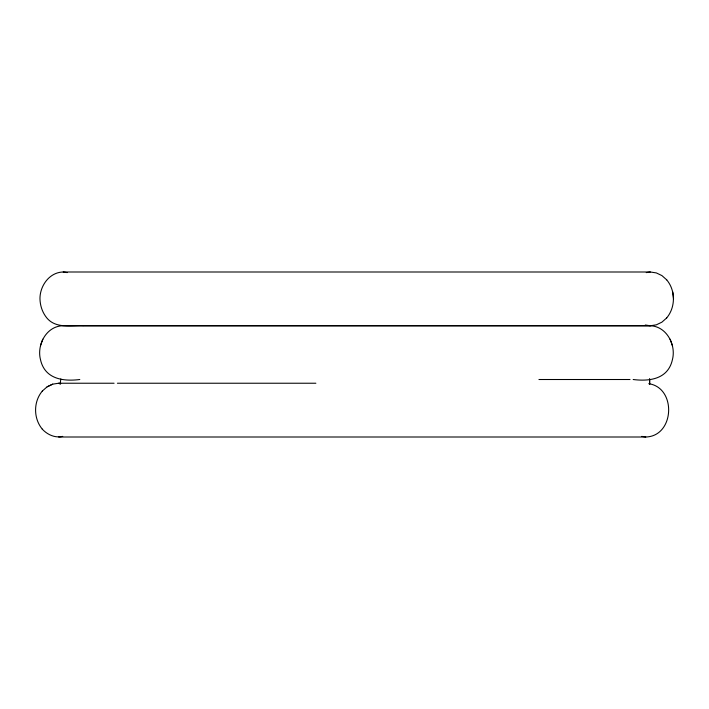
<?xml version="1.0" encoding="UTF-8"?>
<svg xmlns="http://www.w3.org/2000/svg" width="709" height="709" viewBox="0 0 709 709"><rect width="100%" height="100%" fill="white"/><g stroke="black" fill="none" stroke-linecap="round" stroke-linejoin="round"><path stroke-width="1.06" d="M62.933 325.75C46.431 326.069 36.629 344.734 40.475 359.587C44.685 378.845 62.826 381.681 79.798 379.51M666.717 279.878C675.677 290.513 675.615 307.236 666.717 317.889M60.141 384.446L60.797 378.961M40.475 345.673L42.797 339.186M42.283 391.111C33.323 401.746 33.385 418.47 42.283 429.122M42.256 391.111L47.095 386.839L52.679 384.154L58.714 383.232L114.087 383.232M666.744 317.889L661.905 322.161L656.304 324.846L650.286 325.768L83.254 325.768M47.095 386.839L52.696 384.154M82.953 325.75L82.847 325.768C70.714 325.413 55.621 328.675 46.776 317.889C42.407 312.509 40.156 305.783 39.97 298.879C39.828 285.878 49.426 272.212 63.234 271.999L650.304 271.999L656.321 272.912L661.922 275.597L666.744 279.878M63.234 325.768L650.002 325.75C666.495 326.087 676.28 344.742 672.433 359.587C668.232 378.819 650.126 381.681 633.172 379.51M646.271 272.611L650.304 271.999M42.256 429.122C47.343 434.688 55.178 438.286 62.729 436.389M58.696 437.001L645.784 437.001C674.605 436.292 676.82 387.841 648.77 383.693M538.937 379.51L630.017 379.51M117.402 383.232L315.877 383.232M645.287 325.006L650.304 325.768M63.216 271.999L67.249 272.611M641.751 436.389L645.784 437.001M58.696 383.232L60.726 383.542M670.111 339.186L672.433 345.673M672.735 291.922L673.532 298.879M649.63 378.961L649.63 384.446L649.657 378.961"/></g></svg>
